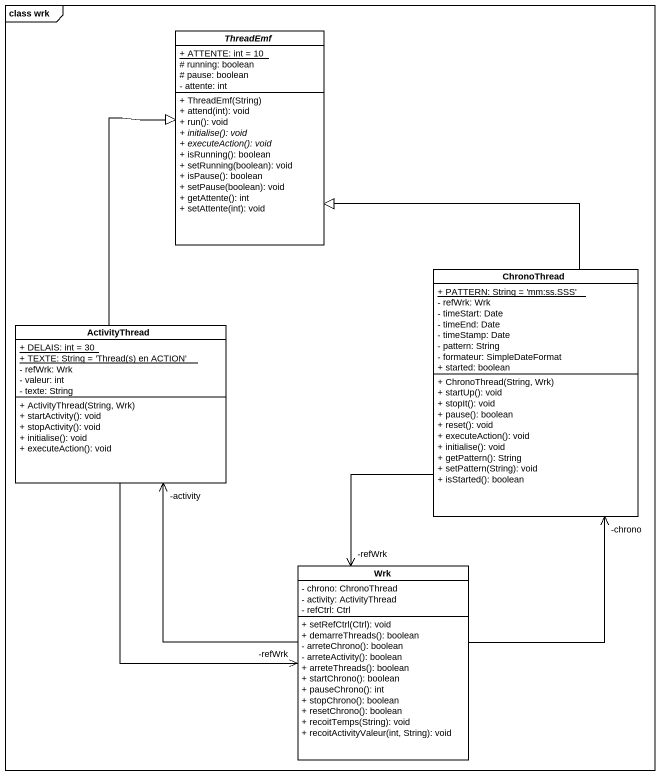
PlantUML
@startuml
mainframe class wrk
hide circle
hide empty members
skinparam classAttributeIconSize 0
abstract class ThreadEmf {
  {static} + ATTENTE: int = 10
  # running: boolean
  # pause: boolean
  - attente: int
  + ThreadEmf(String)
  + attend(int): void
  + run(): void
  {abstract} + initialise(): void
  {abstract} + executeAction(): void
  + isRunning(): boolean
  + setRunning(boolean): void
  + isPause(): boolean
  + setPause(boolean): void
  + getAttente(): int
  + setAttente(int): void
}
class ChronoThread {
  {static} + PATTERN: String = 'mm:ss.SSS'
  - refWrk: Wrk
  - timeStart: Date
  - timeEnd: Date
  - timeStamp: Date
  - pattern: String
  - formateur: SimpleDateFormat
  + started: boolean
  + ChronoThread(String, Wrk)
  + startUp(): void
  + stopIt(): void
  + pause(): boolean
  + reset(): void
  + executeAction(): void
  + initialise(): void
  + getPattern(): String
  + setPattern(String): void
  + isStarted(): boolean
}
class ActivityThread {
  {static} + DELAIS: int = 30
  {static} {field} + TEXTE: String = 'Thread(s) en ACTION'
  - refWrk: Wrk
  - valeur: int
  - texte: String
  + ActivityThread(String, Wrk)
  + startActivity(): void
  + stopActivity(): void
  + initialise(): void
  + executeAction(): void
}
class Wrk {
  - chrono: ChronoThread
  - activity: ActivityThread
  - refCtrl: Ctrl
  + setRefCtrl(Ctrl): void
  + demarreThreads(): boolean
  - arreteChrono(): boolean
  - arreteActivity(): boolean
  + arreteThreads(): boolean
  + startChrono(): boolean
  + pauseChrono(): int
  + stopChrono(): boolean
  + resetChrono(): boolean
  + recoitTemps(String): void
  + recoitActivityValeur(int, String): void
}
ChronoThread -up-|> ThreadEmf
ChronoThread --> "-refWrk" Wrk
ActivityThread -up-|> ThreadEmf
ActivityThread --> "-refWrk" Wrk
Wrk -up-> "-chrono" ChronoThread
Wrk -up-> "-activity" ActivityThread
@enduml
